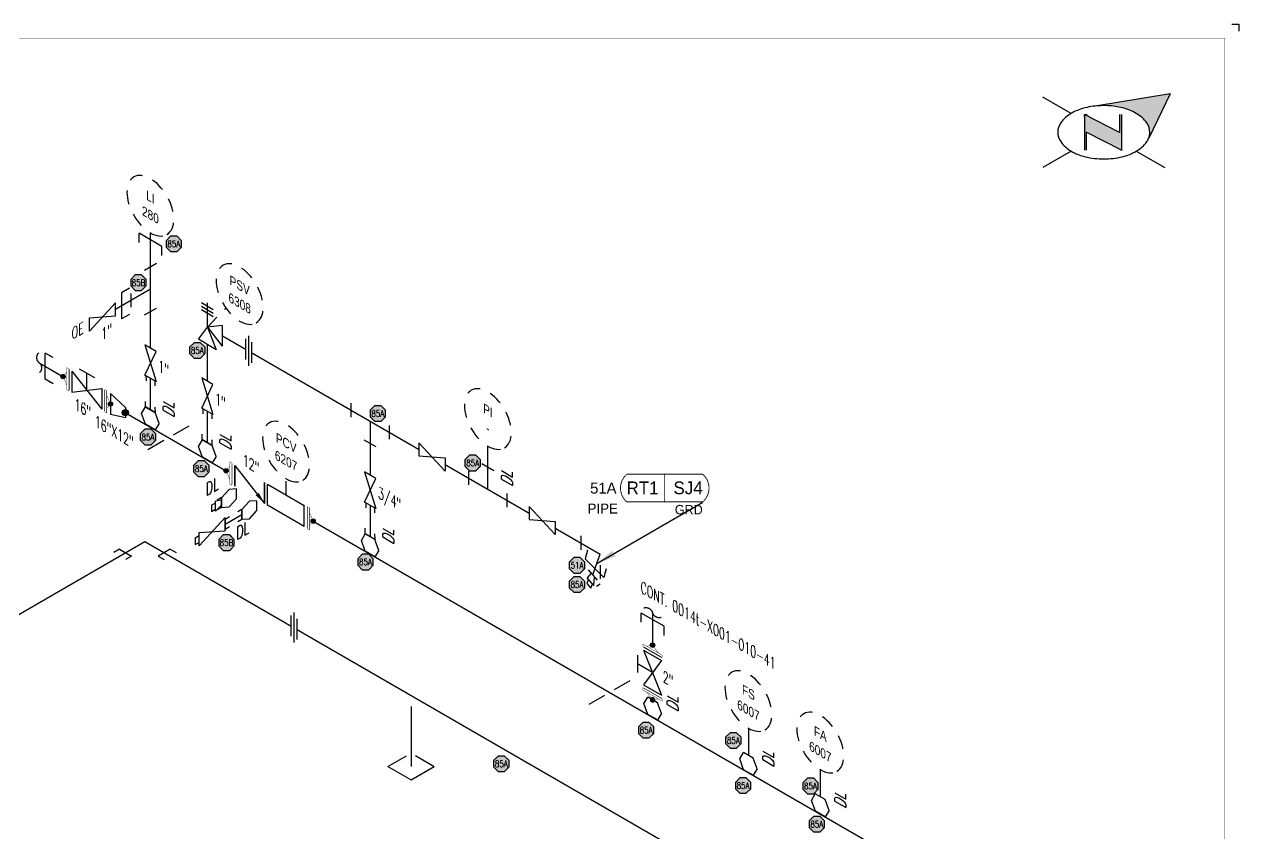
# Model space of a CAD drawing. Header units: inches. Extents: x 0 to 17.2, y 0 to 11.2.
# Drawn here: x 6.27 to 17.25, y 3.93 to 11.25 of the extents above; entities that cross this region are included whole.
import ezdxf
from ezdxf.enums import TextEntityAlignment as Align

# ---------------------------------------------------------------- set-up
doc = ezdxf.new("R2010")
doc.units = ezdxf.units.IN
doc.header["$MEASUREMENT"] = 0
doc.linetypes.add('HIDDEN2', pattern=[0.1875, 0.125, -0.0625])
for name, color, linetype in [('3', 1, 'Continuous'), ('BORDER', 3, 'Continuous'), ('COMP', 1, 'Continuous'), ('Continuation', 7, 'Continuous'), ('DL', 20, 'Continuous'), ('FITTINGS', 4, 'Continuous'), ('PART_PCML', 7, 'Continuous'), ('PART_SelectedCML_RT', 132, 'Continuous'), ('PIPE-ANNO', 150, 'HIDDEN2'), ('TEXT', 7, 'Continuous'), ('UNAS.PIPE', 251, 'Continuous'), ('WELD POINTS', 41, 'Continuous'), ('Welds', 7, 'Continuous')]:
    doc.layers.add(name, color=color, linetype=linetype)
doc.layers.add('PIPE', color=7, linetype='Continuous', lineweight=30)
doc.styles.add('CMLPAS', font='')
doc.styles.add('ISO30', font='simplex.shx', dxfattribs={"width": 0.85, "oblique": 30, "height": 0.075})
doc.styles.add('PART_Standard', font='romans', dxfattribs={"width": 0.8, "height": 0.09})
doc.styles.add('Richmond', font='arial.ttf')
doc.styles.add('SIMPLEX', font='ROMANS')
doc.styles.get("Standard").update_dxf_attribs({"font": 'arial.ttf'})
doc.styles.get('CMLPAS').set_extended_font_data('Cordia New')
doc.dimstyles.new('Richmond', dxfattribs={"dimtxt": 0.18, "dimasz": 0.18, "dimexe": 0.18, "dimexo": 0.0625, "dimgap": 0.09, "dimtad": 0, "dimtih": 1, "dimtoh": 1, "dimdec": 4, "dimzin": 0, "dimdsep": 46, "dimtxsty": 'Richmond', "dimcen": 0.09, "dimadec": 0, "dimazin": 0, "dimtfac": 1, "dimtdec": 4, "dimtofl": 0, "dimtmove": 0, "dimatfit": 3, "dimfxl": 1, "dimtolj": 1, "dimtzin": 0, "dimarcsym": 0})
doc.dimstyles.get("Standard").update_dxf_attribs({"dimtxt": 0.18, "dimasz": 0.18, "dimexe": 0.18, "dimexo": 0.0625, "dimgap": 0.09, "dimtad": 0, "dimtih": 1, "dimtoh": 1, "dimdec": 4, "dimzin": 0, "dimdsep": 46, "dimtxsty": 'Standard', "dimcen": 0.09, "dimadec": 0, "dimazin": 0, "dimtfac": 1, "dimtdec": 4, "dimtofl": 0, "dimtmove": 0, "dimatfit": 3, "dimfxl": 1, "dimtolj": 1, "dimtzin": 0, "dimarcsym": 0})

# ---------------------------------------------------------------- blocks, each defined once
blk = doc.blocks.new('north2')
at = {"layer": 'BORDER'}
for points in [[(-0.706, -0.767, -0.156851), (-0.679, -0.851, -0.095667), (-0.689, -0.905), (-0.495, -0.504), (-1.19, -0.617, -0.092194), (-0.928, -0.631, -0.072341), (-0.801, -0.681, -0.106617)], [(-0.938, -1.011), (-0.936, -1.009), (-0.936, -0.691), (-0.952, -0.691), (-0.952, -0.853), (-1.27, -0.691), (-1.27, -0.707), (-1.27, -1.012), (-1.254, -1.012), (-1.254, -0.849)]]:
    blk.add_hatch(color=7, dxfattribs=at).paths.add_polyline_path(points)
at = {"layer": 'BORDER', "color": 7}
for p, q in [((-1.389, -0.681), (-1.646, -0.533)), ((-0.495, -0.504), (-1.19, -0.617)), ((-0.495, -0.504), (-0.689, -0.905)), ((-1.27, -0.691), (-1.27, -1.012)), ((-0.952, -0.853), (-1.27, -0.691)), ((-1.27, -0.707), (-1.27, -0.691)), ((-1.262, -0.691), (-1.246, -0.691)), ((-0.952, -0.691), (-0.952, -0.853)), ((-0.936, -0.691), (-0.936, -1.012)), ((-0.936, -1.012), (-1.254, -0.849)), ((-1.254, -0.849), (-1.254, -1.012)), ((-1.389, -1.021), (-1.646, -1.169)), ((-1.26, -1.011), (-1.262, -1.009)), ((-0.928, -1.012), (-0.944, -1.012)), ((-0.801, -1.021), (-0.544, -1.169))]:
    blk.add_line(p, q, dxfattribs=at)
for centre, radius, start, end in [((-1.152, -1.093), 0.476, 103.4495, 120), ((-1.095, -1.329), 0.719, 97.6203, 103.4495), ((-1.095, -1.329), 0.719, 76.5505, 97.6203), ((-1.039, -1.093), 0.476, 60, 76.5505), ((-1.367, -0.851), 0.144, 144.3429, 180), ((-1.238, -0.944), 0.304, 120, 144.3429), ((-0.953, -0.944), 0.304, 35.6571, 60), ((-0.823, -0.851), 0.144, 360, 35.6571), ((-1.367, -0.851), 0.144, 180, 215.6571), ((-0.823, -0.851), 0.144, 337.5796, 360), ((-1.238, -0.758), 0.304, 215.6571, 240), ((-0.953, -0.758), 0.304, 300, 324.3429), ((-0.823, -0.851), 0.144, 324.3429, 337.5547), ((-1.152, -0.609), 0.476, 240, 256.5505), ((-1.095, -0.373), 0.719, 256.5505, 270), ((-1.095, -0.373), 0.719, 270, 283.4495), ((-1.039, -0.609), 0.476, 283.4495, 300)]:
    blk.add_arc(centre, radius, start, end, dxfattribs=at)
blk = doc.blocks.new('A$C6804a2e5')
blk.add_blockref('north2', (0, 0))
blk = doc.blocks.new('A$C860dd1f6')
at = {"layer": 'PIPE'}
blk.add_blockref('A$C6804a2e5', (0, 0), dxfattribs=at)
blk = doc.blocks.new('Border')
at = {"layer": 'BORDER', "const_width": 0.005}
blk.add_lwpolyline([(0.25, 0.25), (17.25, 0.25), (17.25, 11.25), (0.25, 11.25)], close=True, dxfattribs=at)
blk = doc.blocks.new('1_BREAK-PIPE_PIPE_00')
at = {"color": 0, "linetype": 'ByBlock', "lineweight": -2}
for centre, major_axis in [((0.03, -0.092), (0, 0.101)), ((-0.03, 0.092), (0, -0.101))]:
    blk.add_ellipse(centre, major_axis=major_axis, ratio=0.711978, start_param=0.427466, end_param=3.141593, dxfattribs=at)
blk = doc.blocks.new('1_Tilde_00')
at = {"layer": 'PIPE-ANNO', "xscale": -0.5000000000000001, "yscale": 0.5, "zscale": 0.5}
blk.add_blockref('1_BREAK-PIPE_PIPE_00', (0, 0), dxfattribs=at)
blk = doc.blocks.new('3_VALVE_FLANGE_GATE_30')
at = {"color": 0, "linetype": 'ByBlock', "lineweight": -2}
blk.add_wipeout([(-0.162, -0.187), (-0.135, -0.172), (0, 0), (0.135, -0.016), (0.162, 0), (0.162, 0.187), (0.135, 0.172), (0, 0), (-0.135, 0.016), (-0.162, 0)], dxfattribs=at)
for p, q in [((0.135, 0.172), (-0.135, -0.172)), ((0.068, 0.195), (-0.068, 0.117)), ((0, 0), (0, 0.156)), ((0.135, 0.172), (0.135, -0.016)), ((0.162, 0.187), (0.162, 0)), ((-0.162, 0), (-0.162, -0.187)), ((-0.135, 0.016), (-0.135, -0.172)), ((0.135, -0.016), (-0.135, 0.016))]:
    blk.add_line(p, q, dxfattribs=at)
blk = doc.blocks.new('AM9A04')
at = {"linetype": 'Continuous', "const_width": 0.01}
blk.add_lwpolyline([(0, -0.289), (0, 0.289), (-0.05, 0.318), (-0.05, -0.26)], close=True, dxfattribs=at)
at = {"const_width": 0.01}
blk.add_lwpolyline([(-0.05, -0.144), (-0.15, 0.087), (-0.05, 0.202)], dxfattribs=at)
blk = doc.blocks.new('1_Text_330')
at = {"layer": 'TEXT', "style": 'PART_Standard', "oblique": 330, "width": 0.8}
blk.add_attdef('3/4"', (0, 0), '', height=0.09, rotation=330, dxfattribs=at)
blk = doc.blocks.new('A09')
at = {"layer": 'Welds'}
h = blk.add_hatch(color=256, dxfattribs=at)
h.dxf.hatch_style = 1
h.paths.add_polyline_path([(-0.03, 0, 1), (0.03, 0, 1)])
blk.add_circle((0, 0), 0.03, dxfattribs=at)
blk = doc.blocks.new('*U81')
blk.add_wipeout([(0.052, -0.03), (0.017, -0.07), (0.017, -0.11), (0, -0.1), (0, 0.1), (0.017, 0.09), (0.017, 0.05)]).dxf.layer = 'COMP'
at = {"layer": '3', "xscale": 0.65, "yscale": 0.65, "zscale": 0.65}
blk.add_blockref('A09', (0.052, -0.03), dxfattribs=at)
at = {"layer": 'COMP', "xscale": 0.3466300616258731, "yscale": 0.3466300616258731, "zscale": 0.3466300616258731, "rotation": 180}
blk.add_blockref('AM9A04', (0, 0), dxfattribs=at)
blk = doc.blocks.new('2_REDUCER_THREAD_CONCENTRIC_30')
at = {"color": 0, "linetype": 'ByBlock', "lineweight": -2}
blk.add_wipeout([(0.068, 0.086), (-0.068, 0.055), (-0.068, -0.133), (0.068, -0.008)], dxfattribs=at)
for p, q in [((0.068, 0.086), (-0.068, 0.055)), ((-0.068, -0.133), (-0.068, 0.055)), ((0.068, -0.008), (0.068, 0.086)), ((0.068, -0.008), (-0.068, -0.133))]:
    blk.add_line(p, q, dxfattribs=at)
blk = doc.blocks.new('2_WELD_SINGLE_00')
at = {"linetype": 'ByBlock', "lineweight": -2}
h = blk.add_hatch(color=0, dxfattribs=at)
edge = h.paths.add_edge_path()
edge.add_arc((0, 0), 0.0286, 0, 360)
at = {"color": 0, "linetype": 'ByBlock', "lineweight": -2}
blk.add_circle((0, 0), 0.0286, dxfattribs=at)
blk = doc.blocks.new('3_VALVE_FLANGE_CHECK_30')
at = {"color": 0, "linetype": 'ByBlock', "lineweight": -2}
blk.add_wipeout([(0.162, 0.188), (-0.162, 0), (-0.162, -0.188), (0.162, 0)], dxfattribs=at)
for p, q in [((-0.135, -0.172), (0.135, 0.172)), ((0.135, -0.016), (0.135, 0.172)), ((0.135, 0.172), (0.135, -0.016)), ((0.162, 0.188), (0.162, 0)), ((-0.162, 0), (-0.162, -0.188)), ((-0.135, -0.172), (-0.135, 0.016)), ((-0.135, 0.016), (-0.135, -0.172))]:
    blk.add_line(p, q, dxfattribs=at)
blk.add_solid([(0.054, 0.098), (0.135, 0.172), (0.082, 0.076)], dxfattribs=at)
blk = doc.blocks.new('4_SUPPORT_I-BEAM_30')
at = {"color": 0, "linetype": 'ByBlock', "lineweight": -2}
for p, q in [((-0.044, 0.025), (-0.186, 0.107)), ((0.186, -0.107), (0.044, -0.025))]:
    blk.add_line(p, q, dxfattribs=at)
blk = doc.blocks.new('*U90')
blk.add_wipeout([(-0.044, 0.025), (-0.079, 0.123), (-0.045, 0.181), (0.044, 0.13), (0.079, 0.032), (0.044, -0.025)])
at = {"layer": 'FITTINGS', "linetype": 'Continuous'}
for p, q in [((-0.079, 0.123), (-0.045, 0.181)), ((-0.044, 0.025), (-0.079, 0.123)), ((0.044, 0.13), (-0.045, 0.181)), ((0.079, 0.032), (0.044, 0.13)), ((0.044, -0.025), (-0.044, 0.025)), ((0.079, 0.032), (0.044, -0.025))]:
    blk.add_line(p, q, dxfattribs=at)
blk = doc.blocks.new('2_SOCKET_SINGLE_30')
at = {"color": 0, "linetype": 'ByBlock', "lineweight": -2}
for p, q in [((0, 0.063), (0.054, 0.094)), ((0, 0.063), (0, -0.063)), ((0, -0.063), (0.054, -0.031))]:
    blk.add_line(p, q, dxfattribs=at)
blk = doc.blocks.new('*U98')
blk.add_wipeout([(-0.051, -0.107), (0.051, -0.166), (0, 0), (0.051, 0.107), (-0.051, 0.166), (0, 0)]).dxf.layer = 'FITTINGS'
at = {"layer": 'FITTINGS'}
blk.add_lwpolyline([(-0.051, -0.107), (0.051, 0.107), (-0.051, 0.166), (0.051, -0.166)], close=True, dxfattribs=at)
at = {"layer": 'FITTINGS', "xscale": 0.7320126629850954, "yscale": 0.7320126629850954, "zscale": 0.7320126629850954, "rotation": 239.9999999999999}
blk.add_blockref('2_SOCKET_SINGLE_30', (0, -0.136), dxfattribs=at)
blk = doc.blocks.new('*U99')
blk.add_wipeout([(-0.118, -0.009), (-0.118, -0.128), (0, 0), (0.118, 0.009), (0.118, 0.128), (0, 0)]).dxf.layer = 'FITTINGS'
at = {"layer": 'FITTINGS'}
blk.add_lwpolyline([(-0.118, -0.009), (0.118, 0.009), (0.118, 0.128), (-0.118, -0.128)], close=True, dxfattribs=at)
blk = doc.blocks.new('1_ID-BUBBLE_INSTRUMENT_330')
at = {"color": 0, "linetype": 'ByBlock', "lineweight": -2, "extrusion": (0, 0, -1)}
blk.add_ellipse((0, 0), major_axis=(0.15, -0.26), ratio=0.57735, dxfattribs=at)
at = {"color": 0, "linetype": 'ByBlock', "lineweight": -2, "oblique": 330}
for tag, p in [('INST.TYPE', (0.019, 0.067)), ('NUM', (0.019, -0.094))]:
    blk.add_attdef(tag, text='', height=0.075, rotation=330, dxfattribs=at).set_placement(p, align=Align.MIDDLE_CENTER)
blk = doc.blocks.new('2_TEE_THREAD_30')
at = {"color": 0, "linetype": 'ByBlock', "lineweight": -2}
for p, q in [((0.054, 0.232), (-0.054, 0.17)), ((0.174, 0.163), (0.174, 0.038)), ((-0.054, -0.232), (0.054, -0.17))]:
    blk.add_line(p, q, dxfattribs=at)
blk = doc.blocks.new('1_Text_30')
at = {"layer": 'TEXT', "style": 'PART_Standard', "oblique": 30, "width": 0.8}
blk.add_attdef('TEXT', (0, 0), '', height=0.09, rotation=30, dxfattribs=at)
blk = doc.blocks.new('DL_Vert_30')
at = {"layer": 'DL', "style": 'ISO30', "oblique": 30, "width": 0.85}
blk.add_text('DL', height=0.1, rotation=90, dxfattribs=at).set_placement((0, 0))
blk = doc.blocks.new('3_VALVE_THREAD_PSV_330')
at = {"color": 0, "linetype": 'ByBlock', "lineweight": -2}
for p, q in [((0.054, 0.156), (-0.054, 0.219)), ((0.054, 0.125), (-0.054, 0.187)), ((0.054, 0.094), (-0.054, 0.156))]:
    blk.add_line(p, q, dxfattribs=at)
blk.add_wipeout([(0.135, 0.016), (0, 0), (-0.081, -0.109), (0.081, -0.203), (0, 0), (0.135, -0.172)], dxfattribs=at)
for p, q in [((0, 0), (0, 0.219)), ((0.135, 0.016), (0, 0)), ((0.135, 0.016), (0.135, -0.172)), ((-0.081, -0.109), (0, 0)), ((0.081, -0.203), (-0.081, -0.109)), ((0, 0), (0.135, -0.172)), ((0, 0), (0.081, -0.203))]:
    blk.add_line(p, q, dxfattribs=at)
blk = doc.blocks.new('*U102')
blk.add_wipeout([(-0.118, 0.009), (-0.118, 0.128), (0, 0), (0.118, -0.009), (0.118, -0.128), (0, 0)]).dxf.layer = 'FITTINGS'
at = {"layer": 'FITTINGS'}
blk.add_lwpolyline([(-0.118, 0.009), (0.118, -0.009), (0.118, -0.128), (-0.118, 0.128)], close=True, dxfattribs=at)
blk = doc.blocks.new('2_UNION_THREAD_30')
at = {"color": 0, "linetype": 'ByBlock', "lineweight": -2}
blk.add_wipeout([(-0.027, -0.109), (0.027, -0.078), (0.027, 0.109), (-0.027, 0.078)], dxfattribs=at)
for p, q in [((0, 0.135), (0, -0.135)), ((-0.027, 0.078), (-0.027, -0.109)), ((0.027, 0.109), (0.027, -0.078))]:
    blk.add_line(p, q, dxfattribs=at)
blk = doc.blocks.new('*U103')
at = {"layer": 'FITTINGS', "linetype": 'ByBlock', "lineweight": -2}
for p, q in [((-0.174, 0.163), (-0.174, 0.038)), ((-0.107, -0.143), (-0.025, -0.237))]:
    blk.add_line(p, q, dxfattribs=at)
blk = doc.blocks.new('2_PLUG_PIPE_30')
at = {"color": 0, "linetype": 'ByBlock', "lineweight": -2}
blk.add_wipeout([(0, 0.023), (0, -0.023), (0.055, -0.013), (0.055, 0.004), (0.09, 0.024), (0.09, 0.08), (0.055, 0.06), (0.055, 0.077)], dxfattribs=at)
for p, q in [((0.055, 0.077), (0, 0.023)), ((0, 0.023), (0, -0.023)), ((0.09, 0.08), (0.055, 0.06)), ((0.055, 0.077), (0.055, -0.013)), ((0.055, 0.004), (0.09, 0.024)), ((0.09, 0.024), (0.09, 0.08)), ((0, -0.023), (0.055, -0.013))]:
    blk.add_line(p, q, dxfattribs=at)
blk = doc.blocks.new('2_INSTRUMENT_THREAD_30')
at = {"color": 0, "linetype": 'ByBlock', "lineweight": -2}
blk.add_wipeout([(-0.168, -0.004), (0.164, 0.188), (0.164, 0.001), (-0.168, -0.191)], dxfattribs=at)
for p, q in [((-0.168, -0.004), (0.164, 0.188)), ((0.164, 0.001), (0.164, 0.188)), ((-0.168, -0.191), (0.164, 0.001)), ((-0.168, -0.004), (-0.168, -0.191))]:
    blk.add_line(p, q, dxfattribs=at)
blk = doc.blocks.new('2_CONNECTION_FLANGE_DOUBLE_30')
at = {"color": 0, "linetype": 'ByBlock', "lineweight": -2}
blk.add_wipeout([(0.014, -0.086), (-0.014, -0.102), (-0.014, 0.086), (0.014, 0.102)], dxfattribs=at)
for p, q in [((-0.014, 0.086), (-0.014, -0.102)), ((0.014, -0.086), (0.014, 0.102))]:
    blk.add_line(p, q, dxfattribs=at)
blk = doc.blocks.new('2_ELBOW_SOCKET_30')
at = {"color": 0, "linetype": 'ByBlock', "lineweight": -2}
for p, q in [((0.174, 0.163), (0.228, 0.194)), ((0.174, 0.163), (0.174, 0.038)), ((0.174, 0.038), (0.228, 0.069)), ((-0.054, -0.232), (0.054, -0.17)), ((0.054, -0.17), (0.054, -0.232)), ((-0.054, -0.232), (-0.054, -0.295))]:
    blk.add_line(p, q, dxfattribs=at)
blk = doc.blocks.new('1_Tilde_30')
at = {"layer": 'PIPE-ANNO', "xscale": -0.5000000000000001, "yscale": 0.5000000000000001, "zscale": 0.5000000000000001, "rotation": 114.4010914305396}
blk.add_blockref('1_BREAK-PIPE_PIPE_00', (0, 0), dxfattribs=at)
blk = doc.blocks.new('4_SUPPORT_PLATE_00')
at = {"color": 0, "linetype": 'ByBlock', "lineweight": -2}
for p, q in [((0, -0.1), (0, -0.643)), ((-0.21, -0.643), (-0.042, -0.546)), ((0.041, -0.545), (0.21, -0.643)), ((-0.21, -0.643), (0, -0.764)), ((0, -0.764), (0.21, -0.643))]:
    blk.add_line(p, q, dxfattribs=at)
blk = doc.blocks.new('1_Cont_330')
at = {"layer": 'Continuation', "style": 'PART_Standard', "oblique": 330, "width": 0.8}
blk.add_attdef('CONT.', (0, 0), '', height=0.09, rotation=330, dxfattribs=at)
blk = doc.blocks.new('O-let 3')
at = {"layer": 'FITTINGS', "linetype": 'ByBlock'}
for p, q in [((0.034, 0.038), (-0.034, -0.038)), ((0.101, 0.042), (0.034, 0.038)), ((0.101, -0.046), (0.101, 0.042)), ((-0.034, -0.038), (-0.034, -0.125)), ((0.034, -0.121), (0.101, -0.046)), ((-0.034, -0.125), (0.034, -0.121))]:
    blk.add_line(p, q, dxfattribs=at)
blk = doc.blocks.new('Bleeder Valve 9')
at = {"layer": 'FITTINGS', "linetype": 'ByBlock'}
for p, q in [((0, 0.059), (-0.236, -0.196)), ((0, 0), (0, 0.059)), ((0, -0.059), (0, 0)), ((-0.236, -0.107), (-0.271, -0.127)), ((-0.236, -0.077), (0, -0.059)), ((-0.236, -0.196), (-0.236, -0.077)), ((-0.236, -0.166), (-0.236, -0.107)), ((-0.271, -0.127), (-0.271, -0.185)), ((-0.271, -0.185), (-0.236, -0.166))]:
    blk.add_line(p, q, dxfattribs=at)
blk = doc.blocks.new('Bleeder 6')
at = {"layer": 'PIPE', "linetype": 'Continuous'}
blk.add_line((-0.286, -0.167), (-0.135, -0.079), dxfattribs=at)
for name, p in [('O-let 3', (-0.101, 0.002)), ('Bleeder Valve 9', (-0.286, -0.167))]:
    blk.add_blockref(name, p)
blk = doc.blocks.new('DL_30')
at = {"layer": 'DL', "style": 'ISO30', "oblique": 30, "width": 0.85}
blk.add_text('DL', height=0.1, rotation=30, dxfattribs=at).set_placement((-0.21, 0.037))
blk = doc.blocks.new('PART_PCML')
blk.add_hatch(color=0).paths.add_polyline_path([(-0.07, -0.029), (-0.029, -0.07), (0.029, -0.07), (0.07, -0.029), (0.07, 0.029), (0.029, 0.07), (-0.029, 0.07), (-0.07, 0.029)])
at = {"color": 7, "const_width": 0.009}
blk.add_lwpolyline([(-0.07, 0.029), (-0.029, 0.07), (0.029, 0.07), (0.07, 0.029), (0.07, -0.029), (0.029, -0.07), (-0.029, -0.07), (-0.07, -0.029), (-0.07, 0.029), (-0.029, 0.07)], dxfattribs=at)
at = {"color": 18, "true_color": 0x000000}
blk.add_lwpolyline([(-0.029, 0.07), (-0.07, 0.029), (-0.07, -0.029), (-0.029, -0.07), (0.029, -0.07), (0.07, -0.029), (0.07, 0.029), (0.029, 0.07)], close=True, dxfattribs=at)
at = {"color": 7, "true_color": 0xffffff, "style": 'SIMPLEX', "width": 0.8, "flags": 1}
for tag, p in [('CIRCUIT', (-0.094, 0.089)), ('DM', (-0.053, -0.133)), ('TYPE', (-0.075, -0.204))]:
    blk.add_attdef(tag, p, '', height=0.0586, dxfattribs=at)
at = {"color": 7, "true_color": 0xffffff, "style": 'SIMPLEX', "width": 0.8}
blk.add_attdef('DMDISP', text='', height=0.0586, dxfattribs=at).set_placement((0, 0), align=Align.MIDDLE_CENTER)
blk = doc.blocks.new('CMLPAS')
at = {"const_width": 0.008}
blk.add_lwpolyline([(0.063, 0.125, 0.454441), (0.063, -0.125), (0.75, -0.125, 0.454441), (0.75, 0.125)], format="xyb", close=True, dxfattribs=at)
blk.add_lwpolyline([(0.406, -0.125), (0.406, 0.125)], dxfattribs=at)
at = {"style": 'CMLPAS', "flags": 1}
for tag, p in [('STATE', (0.75, 0.623)), ('DL', (0.75, 0.482)), ('CIRCUIT', (0.75, 0.341)), ('SUBSINTERVAL(MONTHS)', (-0.025, -0.335)), ('OLD_ID', (0.75, -0.337)), ('OLD_NDE', (0.75, -0.478)), ('OLD_ENTY', (0.741, -0.636)), ('SIZE', (0.747, -0.761)), ('SPEC', (0.747, -0.902)), ('JUSTIFY', (0.747, -1.043)), ('COMMENTS', (0.747, -1.185)), ('OLD_ASSET', (0.75, -1.326)), ('SCHED', (0.737, -1.469)), ('NOM_THICK', (0.752, -1.61)), ('CORR_ALLOW', (0.763, -1.745)), ('TML_STATUS', (0.772, -1.878)), ('FLOW_ORDER', (0.778, -2.13))]:
    blk.add_attdef(tag, text='', height=0.1, dxfattribs=at).set_placement(p, align=Align.MIDDLE_RIGHT)
at = {"style": 'CMLPAS'}
for tag, height, p in [('CHILD', 0.25, (0.75, 0.269)), ('###', 0.115, (0.75, 0.002)), ('ACCESS', 0.085, (0.75, -0.195))]:
    blk.add_attdef(tag, text='', height=height, dxfattribs=at).set_placement(p, align=Align.MIDDLE_RIGHT)
at = {"color": 152, "style": 'CMLPAS'}
for tag, height, p in [('SPECIAL', 0.085, (0.405, 0.19)), ('DM-TYPE', 0.1, (-0.03, 0)), ('COMP', 0.09, (-0.017, -0.185))]:
    blk.add_attdef(tag, text='', height=height, dxfattribs=at).set_placement(p, align=Align.MIDDLE_RIGHT)
at = {"style": 'CMLPAS'}
blk.add_attdef('NDE', text='', height=0.115, dxfattribs=at).set_placement((0.206, 0.002), align=Align.MIDDLE_CENTER)
blk = doc.blocks.new('*U97')
at = {"color": 20, "linetype": 'ByBlock', "ltscale": 0.7}
blk.add_line((0.054, -0.15), (0.054, 0.087), dxfattribs=at)
for points in [[(0.126, 0.046), (0.054, 0.087)], [(0.126, -0.191), (0.054, -0.15)]]:
    blk.add_leader(points, dimstyle='Richmond', override={"dimasz": 0.04, "dimgap": 0.09, "dimtad": 0}, dxfattribs=at)
blk = doc.blocks.new('*U100')
at = {"color": 20, "linetype": 'ByBlock', "ltscale": 0.7}
blk.add_line((0.054, 0.15), (0.054, -0.087), dxfattribs=at)
for points in [[(0.126, 0.191), (0.054, 0.15)], [(0.126, -0.046), (0.054, -0.087)]]:
    blk.add_leader(points, dimstyle='Richmond', override={"dimasz": 0.04, "dimgap": 0.09, "dimtad": 0}, dxfattribs=at)
blk = doc.blocks.new('*U101')
at = {"color": 20, "linetype": 'ByBlock', "ltscale": 0.7}
blk.add_line((0.103, -0.122), (-0.103, -0.003), dxfattribs=at)
for points in [[(-0.103, -0.086), (-0.103, -0.003)], [(0.103, -0.204), (0.103, -0.122)]]:
    blk.add_leader(points, dimstyle='Richmond', override={"dimasz": 0.04, "dimgap": 0.09, "dimtad": 0}, dxfattribs=at)
blk = doc.blocks.new('*U109')
at = {"color": 20, "linetype": 'ByBlock', "ltscale": 0.7}
blk.add_line((-0.068, 0.144), (0.1, -0.023), dxfattribs=at)
for points in [[(-0.046, 0.224), (-0.068, 0.144)], [(0.121, 0.056), (0.1, -0.023)]]:
    blk.add_leader(points, dimstyle='Richmond', override={"dimasz": 0.04, "dimgap": 0.09, "dimtad": 0}, dxfattribs=at)

msp = doc.modelspace()

# ---------------------------------------------------------------- linework, layer by layer
for p, q in [((17.188, 11.25), (17.25, 11.25)), ((17.25, 11.25), (17.25, 11.188))]:
    msp.add_line(p, q)
at = {"layer": 'PIPE'}
for p, q in [((7.408, 7.61), (7.408, 9.364)), ((7.408, 8.855), (6.857, 8.537)), ((7.923, 7.312), (7.923, 8.512)), ((6.995, 7.848), (14.547, 3.488)), ((9.395, 7.662), (9.395, 6.462)), ((10.46, 7.048), (10.46, 7.436)), ((2.811, 3.95), (7.358, 6.575)), ((7.358, 6.575), (14.069, 2.7)), ((11.374, 6.174), (11.474, 6.462)), ((11.95, 5.203), (11.95, 4.987)), ((12.816, 4.887), (12.816, 4.487)), ((13.466, 4.512), (13.466, 4.112))]:
    msp.add_line(p, q, dxfattribs=at)
at = {"layer": 'PIPE-ANNO'}
for p, q in [((11.474, 6.362), (11.474, 6.188)), ((11.474, 6.188), (11.442, 6.169))]:
    msp.add_line(p, q, dxfattribs=at)
at = {"layer": 'UNAS.PIPE'}
for p, q in [((6.402, 8.191), (6.995, 7.848)), ((11.95, 5.931), (11.95, 5.203))]:
    msp.add_line(p, q, dxfattribs=at)

# ---------------------------------------------------------------- block references
for name, p in [('1_Tilde_00', (6.402, 8.191)), ('DL_Vert_30', (10.682, 7.067))]:
    msp.add_blockref(name, p)
at = {"xscale": -1, "rotation": 0.1041169284306598}
msp.add_blockref('1_Tilde_30', (11.949, 5.932), dxfattribs=at)
at = {"layer": 'BORDER'}
for name, p in [('Border', (-0.125, -0.125)), ('A$C860dd1f6', (17.125, 11.125))]:
    msp.add_blockref(name, p, dxfattribs=at)
at = {"layer": 'DL'}
for name, p in [('*U101', (7.408, 9.364)), ('*U97', (6.402, 8.191)), ('DL_30', (8.394, 6.549)), ('*U101', (11.95, 5.931))]:
    msp.add_blockref(name, p, dxfattribs=at)
at = {"layer": 'FITTINGS'}
for p, rotation in [((7.408, 8.855), 180), ((9.395, 7.662), 239.9999999999999), ((10.46, 7.048), 59.99999999999999)]:
    msp.add_blockref('2_TEE_THREAD_30', p, dxfattribs=dict(at, rotation=rotation))
at = {"layer": 'FITTINGS', "xscale": -1}
msp.add_blockref('4_SUPPORT_I-BEAM_30', (7.572, 7.515), dxfattribs=at)
at = {"layer": 'FITTINGS', "xscale": 0.7131685043775329, "yscale": 0.7131685043775329, "zscale": 0.7131685043775329}
for p, rotation in [((8.051, 6.927), 180.004723954892), ((8.085, 6.733), 0.004723954892036342)]:
    msp.add_blockref('2_SOCKET_SINGLE_30', p, dxfattribs=dict(at, rotation=rotation))
at = {"layer": 'FITTINGS', "xscale": -1, "rotation": 59.99999999999994}
msp.add_blockref('2_ELBOW_SOCKET_30', (7.358, 6.575), dxfattribs=at)
at = {"layer": 'FITTINGS'}
for name, p in [('*U103', (11.474, 6.462)), ('4_SUPPORT_PLATE_00', (9.765, 5.185))]:
    msp.add_blockref(name, p, dxfattribs=at)
at = {"layer": 'PART_PCML', "color": 13}
for p, values in [((7.62, 9.265), {'DMDISP': '85A'}), ((7.3, 8.914), {'DMDISP': '85B'}), ((9.465, 7.732), {'DMDISP': '85A'}), ((10.323, 7.285), {'DMDISP': '85A'}), ((8.096, 6.564), {'DMDISP': '85B'}), ((10.581, 4.566), {'DMDISP': '85A'})]:
    msp.add_blockref('PART_PCML', p, dxfattribs=at).add_auto_attribs(values)
at = {"layer": 'PART_SelectedCML_RT'}
msp.add_blockref('CMLPAS', (11.653, 7.058), dxfattribs=at).add_auto_attribs({'###': 'SJ4', 'NDE': 'RT1', 'DM-TYPE': '51A', 'COMP': 'PIPE', 'ACCESS': 'GRD'})
at = {"layer": 'PIPE-ANNO'}
for p, values in [((7.408, 9.61), {'INST.TYPE': 'LI', 'NUM': '280'}), ((10.46, 7.682), {'INST.TYPE': 'PI', 'NUM': '-'}), ((12.816, 5.133), {'INST.TYPE': 'FS', 'NUM': '6007'}), ((13.466, 4.758), {'INST.TYPE': 'FA', 'NUM': '6007'})]:
    msp.add_blockref('1_ID-BUBBLE_INSTRUMENT_330', p, dxfattribs=at).add_auto_attribs(values)
at = {"layer": 'TEXT'}
msp.add_blockref('1_Text_30', (6.696, 8.398), dxfattribs=at).add_auto_attribs({'TEXT': 'OE'})

# ---------------------------------------------------------------- leaders
at = {"layer": 'PART_SelectedCML_RT'}
msp.add_leader([(11.444, 6.376), (12.404, 6.93)], dimstyle='Standard', dxfattribs=at)

# ---------------------------------------------------------------- next in the draw order: block references
at = {"layer": 'FITTINGS'}
for name, p in [('*U99', (6.975, 8.605)), ('*U98', (7.408, 8.186)), ('*U98', (7.923, 7.888))]:
    msp.add_blockref(name, p, dxfattribs=at)
at = {"layer": 'FITTINGS', "yscale": -1}
msp.add_blockref('3_VALVE_FLANGE_CHECK_30', (8.306, 7.091), dxfattribs=at)
at = {"layer": 'FITTINGS', "rotation": 220.8933946491317}
msp.add_blockref('2_PLUG_PIPE_30', (11.408, 6.273), dxfattribs=at)
at = {"layer": 'FITTINGS', "xscale": -1}
msp.add_blockref('2_UNION_THREAD_30', (8.705, 5.797), dxfattribs=at)
at = {"layer": 'PIPE'}
for p in [(7.408, 7.61), (7.923, 7.312), (11.95, 4.987), (12.816, 4.487), (13.466, 4.112)]:
    msp.add_blockref('*U90', p, dxfattribs=at)
at = {"layer": 'UNAS.PIPE', "xscale": -1}
msp.add_blockref('3_VALVE_FLANGE_GATE_30', (6.833, 7.942), dxfattribs=at)

# ---------------------------------------------------------------- next in the draw order: block references
for p in [(7.622, 7.691), (8.137, 7.394), (12.181, 5.031), (13.047, 4.531), (13.697, 4.156)]:
    msp.add_blockref('DL_Vert_30', p)
at = {"layer": 'COMP', "ltscale": 0.65, "rotation": 180}
msp.add_blockref('*U81', (8.144, 7.185), dxfattribs=at)
at = {"layer": 'DL'}
for name, p in [('*U100', (7.093, 8.674)), ('*U109', (11.408, 6.273))]:
    msp.add_blockref(name, p, dxfattribs=at)
at = {"layer": 'FITTINGS', "yscale": -1}
msp.add_blockref('2_REDUCER_THREAD_CONCENTRIC_30', (7.115, 7.779), dxfattribs=at)
at = {"layer": 'FITTINGS'}
for p, xscale, yscale, zscale, rotation in [((7.408, 7.765), 0.8193749374950373, 0.8193749374950373, 0.8193749374950373, 59.99999999999999), ((7.922, 7.468), 0.8193749374950373, 0.8193749374950373, 0.8193749374950373, 59.99999999999999), ((8.236, 6.82), 0.7131685043775329, 0.7131685043775329, 0.7131685043775329, 180.004723954892)]:
    msp.add_blockref('2_SOCKET_SINGLE_30', p, dxfattribs=dict(at, xscale=xscale, yscale=yscale, zscale=zscale, rotation=rotation))
msp.add_blockref('Bleeder 6', (8.371, 6.899), dxfattribs=at)
at = {"layer": 'PART_PCML', "color": 13}
for p in [(7.386, 7.519), (7.868, 7.233), (11.266, 6.186), (11.891, 4.87), (12.68, 4.777), (12.768, 4.369), (13.378, 4.365), (13.435, 4.02)]:
    msp.add_blockref('PART_PCML', p, dxfattribs=at).add_auto_attribs({'DMDISP': '85A'})
at = {"layer": 'PART_PCML', "color": 96}
msp.add_blockref('PART_PCML', (11.266, 6.36), dxfattribs=at).add_auto_attribs({'DMDISP': '51A'})
at = {"layer": 'TEXT'}
for name, p, values in [('1_Text_30', (6.964, 8.391), {'TEXT': '1"'}), ('1_Text_330', (7.48, 8.118), {'3/4"': '1"'}), ('1_Text_330', (7.994, 7.821), {'3/4"': '1"'}), ('1_Text_330', (8.244, 7.266), {'3/4"': '12"'})]:
    msp.add_blockref(name, p, dxfattribs=at).add_auto_attribs(values)
at = {"layer": 'UNAS.PIPE'}
ref = msp.add_blockref('1_Text_330', (6.722, 7.771), dxfattribs=at)
ref.add_attrib('3/4"', '16"', (6.722, 7.771), dxfattribs={"height": 0.09, "rotation": 330, "style": 'PART_Standard', "oblique": 330, "width": 0.8})

# ---------------------------------------------------------------- next in the draw order: wipeouts: each hides what was drawn before it
msp.add_wipeout([(6.618, 8.066), (6.653, 8.106), (6.653, 8.146), (6.67, 8.136), (6.67, 7.936), (6.653, 7.946), (6.653, 7.986)]).dxf.layer = 'UNAS.PIPE'

# ---------------------------------------------------------------- next in the draw order: hatches: boundary and pattern name
h = msp.add_hatch(color=256, dxfattribs=at)
h.dxf.hatch_style = 1
h.paths.add_polyline_path([(6.638, 8.066, 1), (6.599, 8.066, 1)])

# ---------------------------------------------------------------- next in the draw order: linework, layer by layer
at = {"layer": 'PIPE'}
msp.add_line((7.923, 8.512), (11.474, 6.462), dxfattribs=at)
at = {"layer": 'UNAS.PIPE'}
msp.add_circle((6.618, 8.066), 0.0195, dxfattribs=at)

# ---------------------------------------------------------------- next in the draw order: block references
at = {"layer": 'DL'}
msp.add_blockref('DL_30', (8.118, 6.946), dxfattribs=at)
at = {"layer": 'FITTINGS'}
msp.add_blockref('O-let 3', (8.085, 7.008), dxfattribs=at)
at = {"layer": 'TEXT'}
msp.add_blockref('1_Text_330', (6.905, 7.617), dxfattribs=at).add_auto_attribs({'3/4"': '16"X12"'})
at = {"layer": 'UNAS.PIPE', "xscale": 0.3466300616258731, "yscale": 0.3466300616258731, "zscale": 0.3466300616258731}
msp.add_blockref('AM9A04', (6.67, 8.036), dxfattribs=at)
at = {"layer": 'UNAS.PIPE', "rotation": 59.99999999999999}
msp.add_blockref('3_VALVE_FLANGE_GATE_30', (11.949, 5.39), dxfattribs=at)
at = {"layer": 'WELD POINTS'}
msp.add_blockref('2_WELD_SINGLE_00', (7.182, 7.74), dxfattribs=at)

# ---------------------------------------------------------------- next in the draw order: block references
at = {"layer": 'COMP', "ltscale": 0.65}
msp.add_blockref('*U81', (6.995, 7.848), dxfattribs=at)
at = {"layer": 'FITTINGS'}
for name, p in [('3_VALVE_THREAD_PSV_330', (7.923, 8.512)), ('*U102', (9.955, 7.34)), ('*U98', (9.395, 7.038)), ('*U102', (10.951, 6.765))]:
    msp.add_blockref(name, p, dxfattribs=at)
at = {"layer": 'FITTINGS', "xscale": -1}
for name, p in [('2_UNION_THREAD_30', (8.295, 8.298)), ('2_INSTRUMENT_THREAD_30', (8.632, 6.903)), ('4_SUPPORT_I-BEAM_30', (11.561, 5.212))]:
    msp.add_blockref(name, p, dxfattribs=at)
at = {"layer": 'FITTINGS', "xscale": -1, "yscale": -1}
msp.add_blockref('2_PLUG_PIPE_30', (8.051, 6.927), dxfattribs=at)
at = {"layer": 'PIPE'}
msp.add_blockref('*U90', (9.395, 6.462), dxfattribs=at)
at = {"layer": 'UNAS.PIPE'}
ref = msp.add_blockref('1_Text_330', (12.042, 5.309), dxfattribs=at)
ref.add_attrib('3/4"', '2"', (12.042, 5.309), dxfattribs={"height": 0.09, "rotation": 330, "style": 'PART_Standard', "oblique": 330, "width": 0.8})

# ---------------------------------------------------------------- next in the draw order: wipeouts: each hides what was drawn before it
msp.add_wipeout([(11.949, 5.638), (11.897, 5.628), (11.863, 5.648), (11.863, 5.628), (12.036, 5.528), (12.036, 5.548), (12.001, 5.568)]).dxf.layer = 'UNAS.PIPE'

# ---------------------------------------------------------------- next in the draw order: hatches: boundary and pattern name
h = msp.add_hatch(color=256, dxfattribs=at)
h.dxf.hatch_style = 1
h.paths.add_polyline_path([(11.969, 5.638, 1), (11.93, 5.638, 1)])

# ---------------------------------------------------------------- next in the draw order: linework, layer by layer
at = {"layer": 'PIPE-ANNO'}
for p, q in [((7.923, 8.512), (8.091, 8.685)), ((8.635, 6.995), (8.635, 7.143))]:
    msp.add_line(p, q, dxfattribs=at)
at = {"layer": 'UNAS.PIPE'}
msp.add_circle((11.949, 5.638), 0.0195, dxfattribs=at)

# ---------------------------------------------------------------- next in the draw order: block references
msp.add_blockref('DL_Vert_30', (9.61, 6.544))
at = {"layer": 'COMP', "ltscale": 0.65, "xscale": -1, "rotation": 59.99999999999987}
msp.add_blockref('*U81', (11.949, 5.203), dxfattribs=at)
at = {"layer": 'Continuation'}
msp.add_blockref('1_Cont_330', (11.841, 6.117), dxfattribs=at).add_auto_attribs({'CONT.': 'CONT. 0014t-X001-010-41'})
at = {"layer": 'FITTINGS', "xscale": -1}
msp.add_blockref('2_CONNECTION_FLANGE_DOUBLE_30', (8.814, 6.798), dxfattribs=at)
at = {"layer": 'FITTINGS', "xscale": 0.8193749374950373, "yscale": 0.8193749374950373, "zscale": 0.8193749374950373, "rotation": 59.99999999999999}
msp.add_blockref('2_SOCKET_SINGLE_30', (9.395, 6.618), dxfattribs=at)
at = {"layer": 'PART_PCML', "color": 13}
for p in [(7.832, 8.302), (9.353, 6.39)]:
    msp.add_blockref('PART_PCML', p, dxfattribs=at).add_auto_attribs({'DMDISP': '85A'})
at = {"layer": 'PIPE-ANNO'}
for p, values in [((8.215, 8.812), {'INST.TYPE': 'PSV', 'NUM': '6308'}), ((8.635, 7.388), {'INST.TYPE': 'PCV', 'NUM': '6207'})]:
    msp.add_blockref('1_ID-BUBBLE_INSTRUMENT_330', p, dxfattribs=at).add_auto_attribs(values)
at = {"layer": 'TEXT'}
msp.add_blockref('1_Text_330', (9.467, 6.971), dxfattribs=at).add_auto_attribs({'3/4"': '3/4"'})
at = {"layer": 'UNAS.PIPE', "xscale": -0.3466300616258731, "yscale": 0.3466300616258731, "zscale": 0.3466300616258731, "rotation": 59.99999999999987}
msp.add_blockref('AM9A04', (11.949, 5.578), dxfattribs=at)

# ---------------------------------------------------------------- next in the draw order: block references
at = {"layer": 'COMP', "ltscale": 0.65}
msp.add_blockref('*U81', (8.828, 6.79), dxfattribs=at)

doc.saveas('drawing.dxf')
